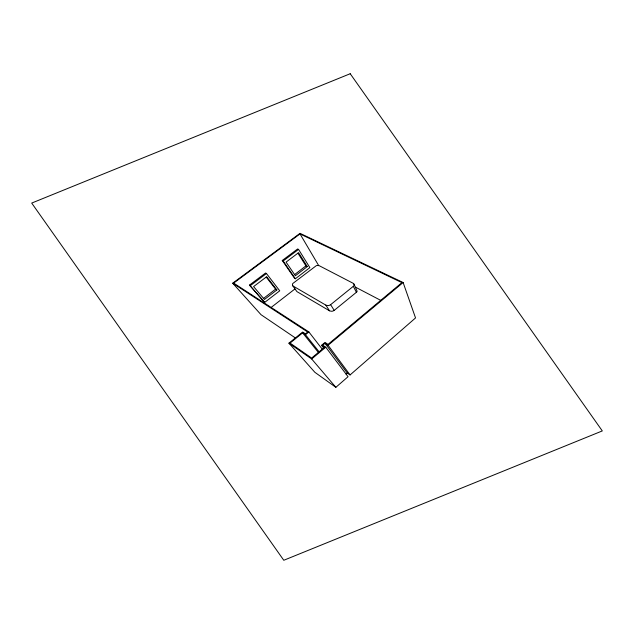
<?xml version="1.0" encoding="UTF-8"?>
<svg xmlns="http://www.w3.org/2000/svg" width="634" height="634" viewBox="0 0 634 634"><rect width="100%" height="100%" fill="white"/><g stroke="black" fill="none" stroke-linecap="round" stroke-linejoin="round"><path stroke-width="0.95" d="M232.702 283.2L307.72 332.018L305.453 333.864L302.648 332.026L288.922 343.168L314.884 372.317L335.869 387.319L348.058 376.707L325.749 347.202L322.738 345.221L325.044 343.295L328.071 345.261L350.063 374.956L415.539 317.935L403.121 282.526L300.017 233.336L232.702 283.2L261.034 314.702L295.365 337.938M346.101 374.123L347.297 373.085L350.063 374.956M334.205 310.375L332.89 311.064A4.977 3.947 14.2 0 1 331.542 311.262L329.712 310.914L297.298 291.83A1.902 1.506 14.2 0 1 296.672 291.283L292.52 285.435L292.448 284.175A3.241 2.568 14.2 0 1 293.265 283.136L316.303 265.67A5.135 4.073 14.2 0 1 317.563 265.464L319.259 265.709L352.995 283.208A2.164 1.712 14.2 0 1 353.994 284.135L357.148 291.244A3.059 2.425 14.2 0 1 356.395 292.298L334.205 310.375L330.623 304.677L353.312 286.33A3.122 2.481 14.2 0 0 354.081 285.268L353.986 284.135M330.623 304.677L329.284 305.374A5.135 4.073 14.2 0 1 327.905 305.58L326.05 305.239L293.233 286.124A1.886 1.498 14.2 0 1 292.607 285.569M288.922 343.168L311.666 358.971L325.749 347.202M328.071 345.261L403.121 282.526M323.641 348.034L321.541 345.3L325.004 342.415L328.024 344.373L401.94 282.637L300.017 233.914L233.645 283.105L308.869 331.939L322.262 349.191M321.541 345.3L324.545 347.281L311.643 358.051L290.063 343.089L302.656 332.866L305.461 334.712L308.869 331.939M271.146 307.442L294.992 288.914M264.647 302.426L279.729 290.816L266.462 273.523L265.583 273L249.503 285.07L264.647 302.426L249.503 285.07M295.389 278.754L309.852 267.619L298.559 249.416L297.639 248.948L282.257 260.487L294.517 278.255L295.389 278.754L283.16 260.978L282.257 260.487M276.884 289.936L264.449 299.486L253.592 286.584L266.66 276.733L276.884 289.936L275.592 289.152L266.209 277.074M307.276 266.589L295.365 275.742L286.069 262.111L298.566 252.689L307.276 266.589L305.937 265.876L297.94 253.164M263.53 298.392L275.592 289.152M294.58 274.593L305.937 265.876M250.367 285.617L266.462 273.523M283.16 260.978L298.559 249.416M355.539 287.186L380.725 300.358M311.666 358.971L335.869 387.319M302.656 332.866L318.371 352.441M305.461 334.712L319.108 351.822M325.044 343.295L347.297 373.085M325.828 305.097L329.498 310.779M300.017 233.914L318.664 265.543M353.312 286.33L356.395 292.298M350.214 73.726L31.7 203.078L283.786 560.274L602.3 430.922L350.214 73.726"/></g></svg>
